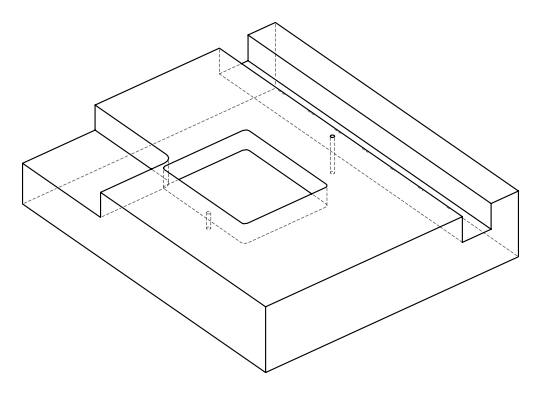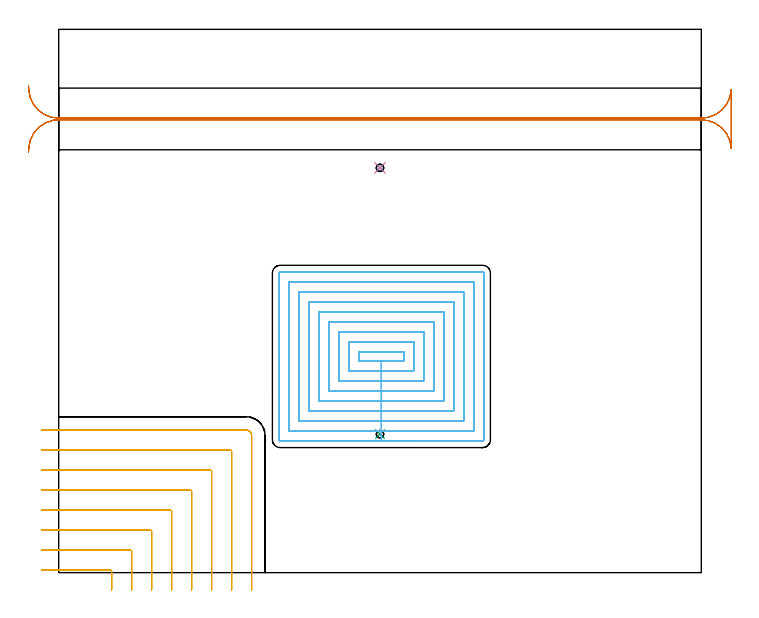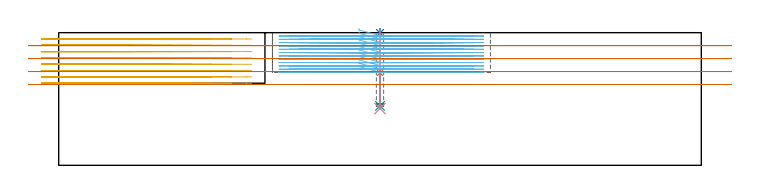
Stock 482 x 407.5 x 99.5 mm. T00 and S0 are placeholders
(PLAN: 7 operations, 4 tool changes, 106.5 min)
(1 SPOT_DRILL | STEP1POCKET | NXT0321_9005460120000 | 0.03 min | 3238 mm3)
(2 SPOT_DRILL_1 | STEP1POCKET_1 | NXT0321_9005460120000 | 0.03 min | 0 mm3)
(3 DRILL_BLIND_HOLE_INTO_CENTER | STEP1POCKET | UGT0301_450 | 0.12 min | 563 mm3)
(4 DRILL_BLIND_HOLE_INTO_CENTER_1 | STEP1POCKET_1 | UGT0301_450 | 0.24 min | 1292 mm3)
(5 MILL_CORNER_NOTCH_RECTANGULAR | CORNER_NOTCH_RECTANGULAR | UGT0201_094 | Follow Part, ap 5, ae 75% | 24 min | 683844 mm3)
(6 MILL_RECTANGULAR_POCKET | POCKET_RECTANGULAR_STRAIGHT | NXT0201_013 | Follow Part, ap 2.5, ae 75% | 71.73 min | 664283 mm3)
(7 MILL_RECTANGULAR_SLOT | SLOT_RECTANGULAR | UGT0201_009 | Follow Part, ap 11.25, ae 75% | 10.32 min | 866448 mm3)
(TOOL NXT0321_9005460120000 | NC Spot Drill, 142deg, 12mm, Carbide, Uncoated | D12 PA142 FL30 Z2)
(TOOL UGT0301_450 | Carbide Drill 5.5 mm | D5.5 PA118 FL57 Z2)
(TOOL UGT0201_094 | End mill 20 mm | D20 FL38 Z4)
(TOOL NXT0201_013 | ENDMILL 10mm | D10 FL30 Z4)
(TOOL UGT0201_009 | End Mill 45 mm | D45 FL63 Z6)
(OP 1 SPOT_DRILL)
G17 G21 G94 G90
T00 M6
G54
G17 G0 G90 X241. Y103.9 S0 M3
G43 Z109.5 H0
G94 G81 G98 Z69.363 F250. R72.6
G80
M5
M2
(OP 2 SPOT_DRILL_1)
G17 G21 G94 G90
T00 M6
G54
G17 G0 G90 X241. Y303.6 S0 M3
G43 Z109.5 H0
G94 G81 G98 Z99.263 F250. R102.5
G80
M5
M2
(OP 3 DRILL_BLIND_HOLE_INTO_CENTER)
G17 G21 G94 G90
T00 M6
G54
G17 G0 G90 X241. Y103.9 S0 M3
G43 Z109.5 H0
G94 G81 G98 Z44.6 F250. R71.6
G80
M5
M2
(OP 4 DRILL_BLIND_HOLE_INTO_CENTER_1)
G17 G21 G94 G90
T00 M6
G54
G17 G0 G90 X241. Y303.6 S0 M3
G43 Z109.5 H0
G94 G81 G98 Z42.6 F250. R101.5
G80
M5
M2
(OP 5 MILL_CORNER_NOTCH_RECTANGULAR)
G17 G21 G94 G90
T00 M6
G54
G17 G0 G90 X39.7 Y-13. S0 M3
G43 Z109.5 H0
Z94.762
G94 G1 Y-10. F250.
Y0.908 F500.
G3 X38.708 Y1.9 R1.
G1 X-10.
X-13. F250.
G0 Z109.5
X54.7 Y-13.
Z94.762
G1 Y-10.
Y15.907 F500.
G3 X53.707 Y16.9 R1.
G1 X-10.
X-13. F250.
G0 Z109.5
X69.7 Y-13.
Z94.762
G1 Y-10.
Y30.907 F500.
G3 X68.707 Y31.9 R1.
G1 X-10.
X-13. F250.
G0 Z109.5
X84.7 Y-13.
Z94.762
G1 Y-10.
Y45.906 F500.
G3 X83.706 Y46.9 R1.
G1 X-10.
X-13. F250.
G0 Z109.5
X99.7 Y-13.
Z94.762
G1 Y-10.
Y60.906 F500.
G3 X98.706 Y61.9 R1.
G1 X-10.
X-13. F250.
G0 Z109.5
X114.7 Y-13.
Z94.762
G1 Y-10.
Y75.906 F500.
G3 X113.706 Y76.9 R1.
G1 X-10.
X-13. F250.
G0 Z109.5
X129.7 Y-13.
Z94.762
G1 Y-10.
Y90.905 F500.
G3 X128.705 Y91.9 R1.
G1 X-10.
X-13. F250.
G0 Z109.5
X144.7 Y-13.
Z94.762
G1 Y-10.
Y103. F500.
G3 X140.8 Y106.9 R3.9
G1 X-10.
X-13. F250.
G0 Z109.5
X39.7 Y-13.
Z90.025
G1 Y-10.
Y0.908 F500.
G3 X38.708 Y1.9 R1.
G1 X-10.
X-13. F250.
G0 Z109.5
X54.7 Y-13.
Z90.025
G1 Y-10.
Y15.907 F500.
G3 X53.707 Y16.9 R1.
G1 X-10.
X-13. F250.
G0 Z109.5
X69.7 Y-13.
Z90.025
G1 Y-10.
Y30.907 F500.
G3 X68.707 Y31.9 R1.
G1 X-10.
X-13. F250.
G0 Z109.5
X84.7 Y-13.
Z90.025
G1 Y-10.
Y45.906 F500.
G3 X83.706 Y46.9 R1.
G1 X-10.
X-13. F250.
G0 Z109.5
X99.7 Y-13.
Z90.025
G1 Y-10.
Y60.906 F500.
G3 X98.706 Y61.9 R1.
G1 X-10.
X-13. F250.
G0 Z109.5
X114.7 Y-13.
Z90.025
G1 Y-10.
Y75.906 F500.
G3 X113.706 Y76.9 R1.
G1 X-10.
X-13. F250.
G0 Z109.5
X129.7 Y-13.
Z90.025
G1 Y-10.
Y90.905 F500.
G3 X128.705 Y91.9 R1.
G1 X-10.
X-13. F250.
G0 Z109.5
X144.7 Y-13.
Z90.025
G1 Y-10.
Y103. F500.
G3 X140.8 Y106.9 R3.9
G1 X-10.
X-13. F250.
G0 Z109.5
X39.7 Y-13.
Z85.287
G1 Y-10.
Y0.908 F500.
G3 X38.708 Y1.9 R1.
G1 X-10.
X-13. F250.
G0 Z109.5
X54.7 Y-13.
Z85.287
G1 Y-10.
Y15.907 F500.
G3 X53.707 Y16.9 R1.
G1 X-10.
X-13. F250.
G0 Z109.5
X69.7 Y-13.
Z85.287
G1 Y-10.
Y30.907 F500.
G3 X68.707 Y31.9 R1.
G1 X-10.
X-13. F250.
G0 Z109.5
X84.7 Y-13.
Z85.287
G1 Y-10.
Y45.906 F500.
G3 X83.706 Y46.9 R1.
G1 X-10.
X-13. F250.
G0 Z109.5
X99.7 Y-13.
Z85.287
G1 Y-10.
Y60.906 F500.
G3 X98.706 Y61.9 R1.
G1 X-10.
X-13. F250.
G0 Z109.5
X114.7 Y-13.
Z85.287
G1 Y-10.
Y75.906 F500.
G3 X113.706 Y76.9 R1.
G1 X-10.
X-13. F250.
G0 Z109.5
X129.7 Y-13.
Z85.287
G1 Y-10.
Y90.905 F500.
G3 X128.705 Y91.9 R1.
G1 X-10.
X-13. F250.
G0 Z109.5
X144.7 Y-13.
Z85.287
G1 Y-10.
Y103. F500.
G3 X140.8 Y106.9 R3.9
G1 X-10.
X-13. F250.
G0 Z109.5
X39.7 Y-13.
Z80.55
G1 Y-10.
Y0.908 F500.
G3 X38.708 Y1.9 R1.
G1 X-10.
X-13. F250.
G0 Z109.5
X54.7 Y-13.
Z80.55
G1 Y-10.
Y15.907 F500.
G3 X53.707 Y16.9 R1.
G1 X-10.
X-13. F250.
G0 Z109.5
X69.7 Y-13.
Z80.55
G1 Y-10.
Y30.907 F500.
G3 X68.707 Y31.9 R1.
G1 X-10.
X-13. F250.
G0 Z109.5
X84.7 Y-13.
Z80.55
G1 Y-10.
Y45.906 F500.
G3 X83.706 Y46.9 R1.
G1 X-10.
X-13. F250.
G0 Z109.5
X99.7 Y-13.
Z80.55
G1 Y-10.
Y60.906 F500.
G3 X98.706 Y61.9 R1.
G1 X-10.
X-13. F250.
G0 Z109.5
X114.7 Y-13.
Z80.55
G1 Y-10.
Y75.906 F500.
G3 X113.706 Y76.9 R1.
G1 X-10.
X-13. F250.
G0 Z109.5
X129.7 Y-13.
Z80.55
G1 Y-10.
Y90.905 F500.
G3 X128.705 Y91.9 R1.
G1 X-10.
X-13. F250.
G0 Z109.5
X144.7 Y-13.
Z80.55
G1 Y-10.
Y103. F500.
G3 X140.8 Y106.9 R3.9
G1 X-10.
X-13. F250.
G0 Z109.5
X39.7 Y-13.
Z75.812
G1 Y-10.
Y0.908 F500.
G3 X38.708 Y1.9 R1.
G1 X-10.
X-13. F250.
G0 Z109.5
X54.7 Y-13.
Z75.812
G1 Y-10.
Y15.907 F500.
G3 X53.707 Y16.9 R1.
G1 X-10.
X-13. F250.
G0 Z109.5
X69.7 Y-13.
Z75.812
G1 Y-10.
Y30.907 F500.
G3 X68.707 Y31.9 R1.
G1 X-10.
X-13. F250.
G0 Z109.5
X84.7 Y-13.
Z75.812
G1 Y-10.
Y45.906 F500.
G3 X83.706 Y46.9 R1.
G1 X-10.
X-13. F250.
G0 Z109.5
X99.7 Y-13.
Z75.812
G1 Y-10.
Y60.906 F500.
G3 X98.706 Y61.9 R1.
G1 X-10.
X-13. F250.
G0 Z109.5
X114.7 Y-13.
Z75.812
G1 Y-10.
Y75.906 F500.
G3 X113.706 Y76.9 R1.
G1 X-10.
X-13. F250.
G0 Z109.5
X129.7 Y-13.
Z75.812
G1 Y-10.
Y90.905 F500.
G3 X128.705 Y91.9 R1.
G1 X-10.
X-13. F250.
G0 Z109.5
X144.7 Y-13.
Z75.812
G1 Y-10.
Y103. F500.
G3 X140.8 Y106.9 R3.9
G1 X-10.
X-13. F250.
G0 Z109.5
X39.7 Y-13.
Z71.075
G1 Y-10.
Y0.908 F500.
G3 X38.708 Y1.9 R1.
G1 X-10.
X-13. F250.
G0 Z109.5
X54.7 Y-13.
Z71.075
G1 Y-10.
Y15.907 F500.
G3 X53.707 Y16.9 R1.
G1 X-10.
X-13. F250.
G0 Z109.5
X69.7 Y-13.
Z71.075
G1 Y-10.
Y30.907 F500.
G3 X68.707 Y31.9 R1.
G1 X-10.
X-13. F250.
G0 Z109.5
X84.7 Y-13.
Z71.075
G1 Y-10.
Y45.906 F500.
G3 X83.706 Y46.9 R1.
G1 X-10.
X-13. F250.
G0 Z109.5
X99.7 Y-13.
Z71.075
G1 Y-10.
Y60.906 F500.
G3 X98.706 Y61.9 R1.
G1 X-10.
X-13. F250.
G0 Z109.5
X114.7 Y-13.
Z71.075
G1 Y-10.
Y75.906 F500.
G3 X113.706 Y76.9 R1.
G1 X-10.
X-13. F250.
G0 Z109.5
X129.7 Y-13.
Z71.075
G1 Y-10.
Y90.905 F500.
G3 X128.705 Y91.9 R1.
G1 X-10.
X-13. F250.
G0 Z109.5
X144.7 Y-13.
Z71.075
G1 Y-10.
Y103. F500.
G3 X140.8 Y106.9 R3.9
G1 X-10.
X-13. F250.
G0 Z109.5
X39.7 Y-13.
Z66.337
G1 Y-10.
Y0.908 F500.
G3 X38.708 Y1.9 R1.
G1 X-10.
X-13. F250.
G0 Z109.5
X54.7 Y-13.
Z66.337
G1 Y-10.
Y15.907 F500.
G3 X53.707 Y16.9 R1.
G1 X-10.
X-13. F250.
G0 Z109.5
X69.7 Y-13.
Z66.337
G1 Y-10.
Y30.907 F500.
G3 X68.707 Y31.9 R1.
G1 X-10.
X-13. F250.
G0 Z109.5
X84.7 Y-13.
Z66.337
G1 Y-10.
Y45.906 F500.
G3 X83.706 Y46.9 R1.
G1 X-10.
X-13. F250.
G0 Z109.5
X99.7 Y-13.
Z66.337
G1 Y-10.
Y60.906 F500.
G3 X98.706 Y61.9 R1.
G1 X-10.
X-13. F250.
G0 Z109.5
X114.7 Y-13.
Z66.337
G1 Y-10.
Y75.906 F500.
G3 X113.706 Y76.9 R1.
G1 X-10.
X-13. F250.
G0 Z109.5
X129.7 Y-13.
Z66.337
G1 Y-10.
Y90.905 F500.
G3 X128.705 Y91.9 R1.
G1 X-10.
X-13. F250.
G0 Z109.5
X144.7 Y-13.
Z66.337
G1 Y-10.
Y103. F500.
G3 X140.8 Y106.9 R3.9
G1 X-10.
X-13. F250.
G0 Z109.5
X39.7 Y-13.
Z61.6
G1 Y-10.
Y0.908 F500.
G3 X38.708 Y1.9 R1.
G1 X-10.
X-13. F250.
G0 Z109.5
X54.7 Y-13.
Z61.6
G1 Y-10.
Y15.907 F500.
G3 X53.707 Y16.9 R1.
G1 X-10.
X-13. F250.
G0 Z109.5
X69.7 Y-13.
Z61.6
G1 Y-10.
Y30.907 F500.
G3 X68.707 Y31.9 R1.
G1 X-10.
X-13. F250.
G0 Z109.5
X84.7 Y-13.
Z61.6
G1 Y-10.
Y45.906 F500.
G3 X83.706 Y46.9 R1.
G1 X-10.
X-13. F250.
G0 Z109.5
X99.7 Y-13.
Z61.6
G1 Y-10.
Y60.906 F500.
G3 X98.706 Y61.9 R1.
G1 X-10.
X-13. F250.
G0 Z109.5
X114.7 Y-13.
Z61.6
G1 Y-10.
Y75.906 F500.
G3 X113.706 Y76.9 R1.
G1 X-10.
X-13. F250.
G0 Z109.5
X129.7 Y-13.
Z61.6
G1 Y-10.
Y90.905 F500.
G3 X128.705 Y91.9 R1.
G1 X-10.
X-13. F250.
G0 Z109.5
X144.7 Y-13.
Z61.6
G1 Y-10.
Y103. F500.
G3 X140.8 Y106.9 R3.9
G1 X-10.
X-13. F250.
G0 Z109.5
M5
M2
(OP 6 MILL_RECTANGULAR_POCKET)
G17 G21 G94 G90
T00 M6
G54
G17 G0 G90 X225.3 Y162.545 S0 M3
G43 Z109.5 H0
Z102.5
G94 G1 Y158.8 Z101.496 F250.
X242.05 Z97.008
X258.8 F500.
Y165.5
X225.3
Y158.8
X242.05
Y151.3
X266.3
Y173.
X217.8
Y151.3
X242.05
Y143.8
X273.8
Y180.5
X210.3
Y143.8
X242.05
Y136.3
X281.3
Y188.
X202.8
Y136.3
X242.05
Y128.8
X288.8
Y195.5
X195.3
Y128.8
X242.05
Y121.3
X296.3
Y203.
X187.8
Y121.3
X242.05
Y113.8
X303.8
Y210.5
X180.3
Y113.8
X242.05
Y106.3
X311.3
Y218.
X172.8
Y106.3
X242.05
Y98.8
X318.
G3 X318.8 Y99.6 R0.8
G1 Y224.7
G3 X318. Y225.5 R0.8
G1 X166.1
G3 X165.3 Y224.7 R0.8
G1 Y99.6
G3 X166.1 Y98.8 R0.8
G1 X242.05
X243.05
G0 X225.3 Y162.545 Z100.008
G1 Y158.8 Z99.005 F250.
X242.05 Z94.517
X258.8 F500.
Y165.5
X225.3
Y158.8
X242.05
Y151.3
X266.3
Y173.
X217.8
Y151.3
X242.05
Y143.8
X273.8
Y180.5
X210.3
Y143.8
X242.05
Y136.3
X281.3
Y188.
X202.8
Y136.3
X242.05
Y128.8
X288.8
Y195.5
X195.3
Y128.8
X242.05
Y121.3
X296.3
Y203.
X187.8
Y121.3
X242.05
Y113.8
X303.8
Y210.5
X180.3
Y113.8
X242.05
Y106.3
X311.3
Y218.
X172.8
Y106.3
X242.05
Y98.8
X318.
G3 X318.8 Y99.6 R0.8
G1 Y224.7
G3 X318. Y225.5 R0.8
G1 X166.1
G3 X165.3 Y224.7 R0.8
G1 Y99.6
G3 X166.1 Y98.8 R0.8
G1 X242.05
X243.05
G0 X225.3 Y162.545 Z97.517
G1 Y158.8 Z96.513 F250.
X242.05 Z92.025
X258.8 F500.
Y165.5
X225.3
Y158.8
X242.05
Y151.3
X266.3
Y173.
X217.8
Y151.3
X242.05
Y143.8
X273.8
Y180.5
X210.3
Y143.8
X242.05
Y136.3
X281.3
Y188.
X202.8
Y136.3
X242.05
Y128.8
X288.8
Y195.5
X195.3
Y128.8
X242.05
Y121.3
X296.3
Y203.
X187.8
Y121.3
X242.05
Y113.8
X303.8
Y210.5
X180.3
Y113.8
X242.05
Y106.3
X311.3
Y218.
X172.8
Y106.3
X242.05
Y98.8
X318.
G3 X318.8 Y99.6 R0.8
G1 Y224.7
G3 X318. Y225.5 R0.8
G1 X166.1
G3 X165.3 Y224.7 R0.8
G1 Y99.6
G3 X166.1 Y98.8 R0.8
G1 X242.05
X243.05
G0 X225.3 Y162.545 Z95.025
G1 Y158.8 Z94.021 F250.
X242.05 Z89.533
X258.8 F500.
Y165.5
X225.3
Y158.8
X242.05
Y151.3
X266.3
Y173.
X217.8
Y151.3
X242.05
Y143.8
X273.8
Y180.5
X210.3
Y143.8
X242.05
Y136.3
X281.3
Y188.
X202.8
Y136.3
X242.05
Y128.8
X288.8
Y195.5
X195.3
Y128.8
X242.05
Y121.3
X296.3
Y203.
X187.8
Y121.3
X242.05
Y113.8
X303.8
Y210.5
X180.3
Y113.8
X242.05
Y106.3
X311.3
Y218.
X172.8
Y106.3
X242.05
Y98.8
X318.
G3 X318.8 Y99.6 R0.8
G1 Y224.7
G3 X318. Y225.5 R0.8
G1 X166.1
G3 X165.3 Y224.7 R0.8
G1 Y99.6
G3 X166.1 Y98.8 R0.8
G1 X242.05
X243.05
G0 X225.3 Y162.545 Z92.533
G1 Y158.8 Z91.53 F250.
X242.05 Z87.042
X258.8 F500.
Y165.5
X225.3
Y158.8
X242.05
Y151.3
X266.3
Y173.
X217.8
Y151.3
X242.05
Y143.8
X273.8
Y180.5
X210.3
Y143.8
X242.05
Y136.3
X281.3
Y188.
X202.8
Y136.3
X242.05
Y128.8
X288.8
Y195.5
X195.3
Y128.8
X242.05
Y121.3
X296.3
Y203.
X187.8
Y121.3
X242.05
Y113.8
X303.8
Y210.5
X180.3
Y113.8
X242.05
Y106.3
X311.3
Y218.
X172.8
Y106.3
X242.05
Y98.8
X318.
G3 X318.8 Y99.6 R0.8
G1 Y224.7
G3 X318. Y225.5 R0.8
G1 X166.1
G3 X165.3 Y224.7 R0.8
G1 Y99.6
G3 X166.1 Y98.8 R0.8
G1 X242.05
X243.05
G0 X225.3 Y162.545 Z90.042
G1 Y158.8 Z89.038 F250.
X242.05 Z84.55
X258.8 F500.
Y165.5
X225.3
Y158.8
X242.05
Y151.3
X266.3
Y173.
X217.8
Y151.3
X242.05
Y143.8
X273.8
Y180.5
X210.3
Y143.8
X242.05
Y136.3
X281.3
Y188.
X202.8
Y136.3
X242.05
Y128.8
X288.8
Y195.5
X195.3
Y128.8
X242.05
Y121.3
X296.3
Y203.
X187.8
Y121.3
X242.05
Y113.8
X303.8
Y210.5
X180.3
Y113.8
X242.05
Y106.3
X311.3
Y218.
X172.8
Y106.3
X242.05
Y98.8
X318.
G3 X318.8 Y99.6 R0.8
G1 Y224.7
G3 X318. Y225.5 R0.8
G1 X166.1
G3 X165.3 Y224.7 R0.8
G1 Y99.6
G3 X166.1 Y98.8 R0.8
G1 X242.05
X243.05
G0 X225.3 Y162.545 Z87.55
G1 Y158.8 Z86.546 F250.
X242.05 Z82.058
X258.8 F500.
Y165.5
X225.3
Y158.8
X242.05
Y151.3
X266.3
Y173.
X217.8
Y151.3
X242.05
Y143.8
X273.8
Y180.5
X210.3
Y143.8
X242.05
Y136.3
X281.3
Y188.
X202.8
Y136.3
X242.05
Y128.8
X288.8
Y195.5
X195.3
Y128.8
X242.05
Y121.3
X296.3
Y203.
X187.8
Y121.3
X242.05
Y113.8
X303.8
Y210.5
X180.3
Y113.8
X242.05
Y106.3
X311.3
Y218.
X172.8
Y106.3
X242.05
Y98.8
X318.
G3 X318.8 Y99.6 R0.8
G1 Y224.7
G3 X318. Y225.5 R0.8
G1 X166.1
G3 X165.3 Y224.7 R0.8
G1 Y99.6
G3 X166.1 Y98.8 R0.8
G1 X242.05
X243.05
G0 X225.3 Y162.545 Z85.058
G1 Y158.8 Z84.055 F250.
X242.05 Z79.567
X258.8 F500.
Y165.5
X225.3
Y158.8
X242.05
Y151.3
X266.3
Y173.
X217.8
Y151.3
X242.05
Y143.8
X273.8
Y180.5
X210.3
Y143.8
X242.05
Y136.3
X281.3
Y188.
X202.8
Y136.3
X242.05
Y128.8
X288.8
Y195.5
X195.3
Y128.8
X242.05
Y121.3
X296.3
Y203.
X187.8
Y121.3
X242.05
Y113.8
X303.8
Y210.5
X180.3
Y113.8
X242.05
Y106.3
X311.3
Y218.
X172.8
Y106.3
X242.05
Y98.8
X318.
G3 X318.8 Y99.6 R0.8
G1 Y224.7
G3 X318. Y225.5 R0.8
G1 X166.1
G3 X165.3 Y224.7 R0.8
G1 Y99.6
G3 X166.1 Y98.8 R0.8
G1 X242.05
X243.05
G0 X225.3 Y162.545 Z82.567
G1 Y158.8 Z81.563 F250.
X242.05 Z77.075
X258.8 F500.
Y165.5
X225.3
Y158.8
X242.05
Y151.3
X266.3
Y173.
X217.8
Y151.3
X242.05
Y143.8
X273.8
Y180.5
X210.3
Y143.8
X242.05
Y136.3
X281.3
Y188.
X202.8
Y136.3
X242.05
Y128.8
X288.8
Y195.5
X195.3
Y128.8
X242.05
Y121.3
X296.3
Y203.
X187.8
Y121.3
X242.05
Y113.8
X303.8
Y210.5
X180.3
Y113.8
X242.05
Y106.3
X311.3
Y218.
X172.8
Y106.3
X242.05
Y98.8
X318.
G3 X318.8 Y99.6 R0.8
G1 Y224.7
G3 X318. Y225.5 R0.8
G1 X166.1
G3 X165.3 Y224.7 R0.8
G1 Y99.6
G3 X166.1 Y98.8 R0.8
G1 X242.05
X243.05
G0 X225.3 Y162.545 Z80.075
G1 Y158.8 Z79.071 F250.
X242.05 Z74.583
X258.8 F500.
Y165.5
X225.3
Y158.8
X242.05
Y151.3
X266.3
Y173.
X217.8
Y151.3
X242.05
Y143.8
X273.8
Y180.5
X210.3
Y143.8
X242.05
Y136.3
X281.3
Y188.
X202.8
Y136.3
X242.05
Y128.8
X288.8
Y195.5
X195.3
Y128.8
X242.05
Y121.3
X296.3
Y203.
X187.8
Y121.3
X242.05
Y113.8
X303.8
Y210.5
X180.3
Y113.8
X242.05
Y106.3
X311.3
Y218.
X172.8
Y106.3
X242.05
Y98.8
X318.
G3 X318.8 Y99.6 R0.8
G1 Y224.7
G3 X318. Y225.5 R0.8
G1 X166.1
G3 X165.3 Y224.7 R0.8
G1 Y99.6
G3 X166.1 Y98.8 R0.8
G1 X242.05
X243.05
G0 X225.3 Y162.545 Z77.583
G1 Y158.8 Z76.58 F250.
X242.05 Z72.092
X258.8 F500.
Y165.5
X225.3
Y158.8
X242.05
Y151.3
X266.3
Y173.
X217.8
Y151.3
X242.05
Y143.8
X273.8
Y180.5
X210.3
Y143.8
X242.05
Y136.3
X281.3
Y188.
X202.8
Y136.3
X242.05
Y128.8
X288.8
Y195.5
X195.3
Y128.8
X242.05
Y121.3
X296.3
Y203.
X187.8
Y121.3
X242.05
Y113.8
X303.8
Y210.5
X180.3
Y113.8
X242.05
Y106.3
X311.3
Y218.
X172.8
Y106.3
X242.05
Y98.8
X318.
G3 X318.8 Y99.6 R0.8
G1 Y224.7
G3 X318. Y225.5 R0.8
G1 X166.1
G3 X165.3 Y224.7 R0.8
G1 Y99.6
G3 X166.1 Y98.8 R0.8
G1 X242.05
X243.05
G0 X225.3 Y162.545 Z75.092
G1 Y158.8 Z74.088 F250.
X242.05 Z69.6
X258.8 F500.
Y165.5
X225.3
Y158.8
X242.05
Y151.3
X266.3
Y173.
X217.8
Y151.3
X242.05
Y143.8
X273.8
Y180.5
X210.3
Y143.8
X242.05
Y136.3
X281.3
Y188.
X202.8
Y136.3
X242.05
Y128.8
X288.8
Y195.5
X195.3
Y128.8
X242.05
Y121.3
X296.3
Y203.
X187.8
Y121.3
X242.05
Y113.8
X303.8
Y210.5
X180.3
Y113.8
X242.05
Y106.3
X311.3
Y218.
X172.8
Y106.3
X242.05
Y98.8
X318.
G3 X318.8 Y99.6 R0.8
G1 Y224.7
G3 X318. Y225.5 R0.8
G1 X166.1
G3 X165.3 Y224.7 R0.8
G1 Y99.6
G3 X166.1 Y98.8 R0.8
G1 X242.05
X243.05
G0 Z109.5
M5
M2
(OP 7 MILL_RECTANGULAR_SLOT)
G17 G21 G94 G90
T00 M6
G54
G17 G0 G90 X-22.625 Y315.365 S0 M3
G43 Z109.5 H0
Z89.775
G94 G1 X-22.47 Y318.361 F250.
G2 X-4.157 Y339.313 R22.5 F500.
X0. Y339.7 R22.5 F389.
G1 X455.819
X482. F500.
G2 X504.47 Y318.361 R22.5
G1 X504.5
Y362.239
X504.47
G2 X482. Y340.9 R22.5
G1 X0.
G2 X-22.47 Y362.239 R22.5
G1 X-22.625 Y365.235 F250.
G0 Y315.365 Z80.05
G1 X-22.47 Y318.361
G2 X-4.157 Y339.313 R22.5 F500.
X0. Y339.7 R22.5 F389.
G1 X455.819
X482. F500.
G2 X504.47 Y318.361 R22.5
G1 X504.5
Y362.239
X504.47
G2 X482. Y340.9 R22.5
G1 X0.
G2 X-22.47 Y362.239 R22.5
G1 X-22.625 Y365.235 F250.
G0 Y315.365 Z70.325
G1 X-22.47 Y318.361
G2 X-4.157 Y339.313 R22.5 F500.
X0. Y339.7 R22.5 F389.
G1 X455.819
X482. F500.
G2 X504.47 Y318.361 R22.5
G1 X504.5
Y362.239
X504.47
G2 X482. Y340.9 R22.5
G1 X0.
G2 X-22.47 Y362.239 R22.5
G1 X-22.625 Y365.235 F250.
G0 Y315.365 Z60.6
G1 X-22.47 Y318.361
G2 X-4.157 Y339.313 R22.5 F500.
X0. Y339.7 R22.5 F389.
G1 X455.819
X482. F500.
G2 X504.47 Y318.361 R22.5
G1 X504.5
Y362.239
X504.47
G2 X482. Y340.9 R22.5
G1 X0.
G2 X-22.47 Y362.239 R22.5
G1 X-22.625 Y365.235 F250.
G0 Z109.5
M5
M2
